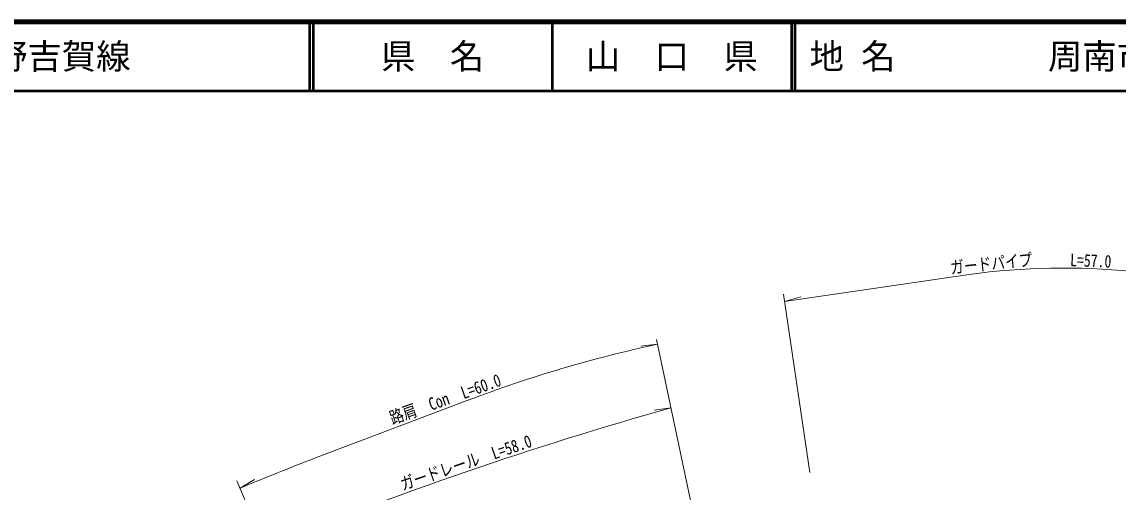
# Model space of a CAD drawing. Units: millimetres at full size, sheet at 1:1000; details may follow other scales. Extents: x 40000 to 680000, y 20000 to 380000.
# Drawn here: x 255948 to 415212, y 311717 to 380000 of the extents above; entities that cross this region are included whole.
import ezdxf
from ezdxf.enums import TextEntityAlignment as Align

# ---------------------------------------------------------------- set-up
doc = ezdxf.new("R2010")
doc.units = ezdxf.units.MM
doc.header["$LTSCALE"] = 1000
for name, color, linetype, lineweight in [('M-STR-HTXT', 7, 'Continuous', 13), ('M-TTL', 2, 'Continuous', 140), ('M-TTL-LINE', 7, 'Continuous', 50)]:
    doc.layers.add(name, color=color, linetype=linetype, lineweight=lineweight)
doc.layers.add('M-TTL-TXT', color=7, linetype='Continuous')
doc.styles.add('ＭＳ ゴシック', font='')
doc.styles.get('ＭＳ ゴシック').set_extended_font_data('MS Gothic')

msp = doc.modelspace()

# ---------------------------------------------------------------- linework, layer by layer
at = {"layer": 'M-STR-HTXT'}
for p, q in [((366749, 339372), (393584, 343327)), ((370411, 314554), (366587, 340472)), ((366749, 339372), (369105, 340064)), ((348288, 333204), (345852, 332900)), ((348146, 333875), (356141, 296089)), ((298588, 316673), (320877, 325090)), ((350245, 323947), (347816, 323592)), ((287195, 313344), (302484, 277226)), ((287636, 312303), (289760, 313533))]:
    msp.add_line(p, q, dxfattribs=at)
for centre, radius, start, end in [((407282, 242652), 101602, 70.97122, 97.74798), ((388357, 147477), 190000, 102.17452, 110.83411), ((493255, -187018), 530600, 105.63599, 112.37184), ((493255, -187018), 540000, 111.1306, 112.38179)]:
    msp.add_arc(centre, radius, start, end, dxfattribs=at)
at = {"layer": 'M-TTL'}
msp.add_line((680000, 380000), (40000, 380000), dxfattribs=at)
at = {"layer": 'M-TTL-LINE'}
for p, q in [((297750, 380000), (297750, 370000)), ((298250, 380000), (298250, 370000)), ((333000, 380000), (333000, 370000)), ((367750, 380000), (367750, 370000)), ((368250, 380000), (368250, 370000)), ((40000, 370000), (680000, 370000))]:
    msp.add_line(p, q, dxfattribs=at)

# ---------------------------------------------------------------- texts
at = {"layer": 'M-STR-HTXT', "style": 'ＭＳ ゴシック', "width": 0.8}
for s, rotation, p in [('ガードパイプ', 5.791, (396935, 343461)), ('L=57.0', 357.715, (411189, 343874)), ('路肩\u3000Con  L=60.0', 19.567, (317944, 323846)), ('ガードレール\u3000L=58.0', 18.759, (320926, 314614))]:
    msp.add_text(s, height=1833, rotation=rotation, dxfattribs=at).set_placement(p, align=Align.BOTTOM_CENTER)
at = {"layer": 'M-TTL-TXT', "style": 'ＭＳ ゴシック'}
for s, p in [('主要地方道\u3000鹿野吉賀線', (216734, 375000)), ('地 名', (370380, 375000)), ('周南市大字鹿野上', (405024, 375000))]:
    msp.add_text(s, height=3666, dxfattribs=at).set_placement(p, align=Align.MIDDLE_LEFT)
for s, p in [('県\u3000名', (315625, 375000)), ('山\u3000口\u3000県', (350375, 375000))]:
    msp.add_text(s, height=3666, dxfattribs=at).set_placement(p, align=Align.MIDDLE_CENTER)

doc.saveas('drawing.dxf')
